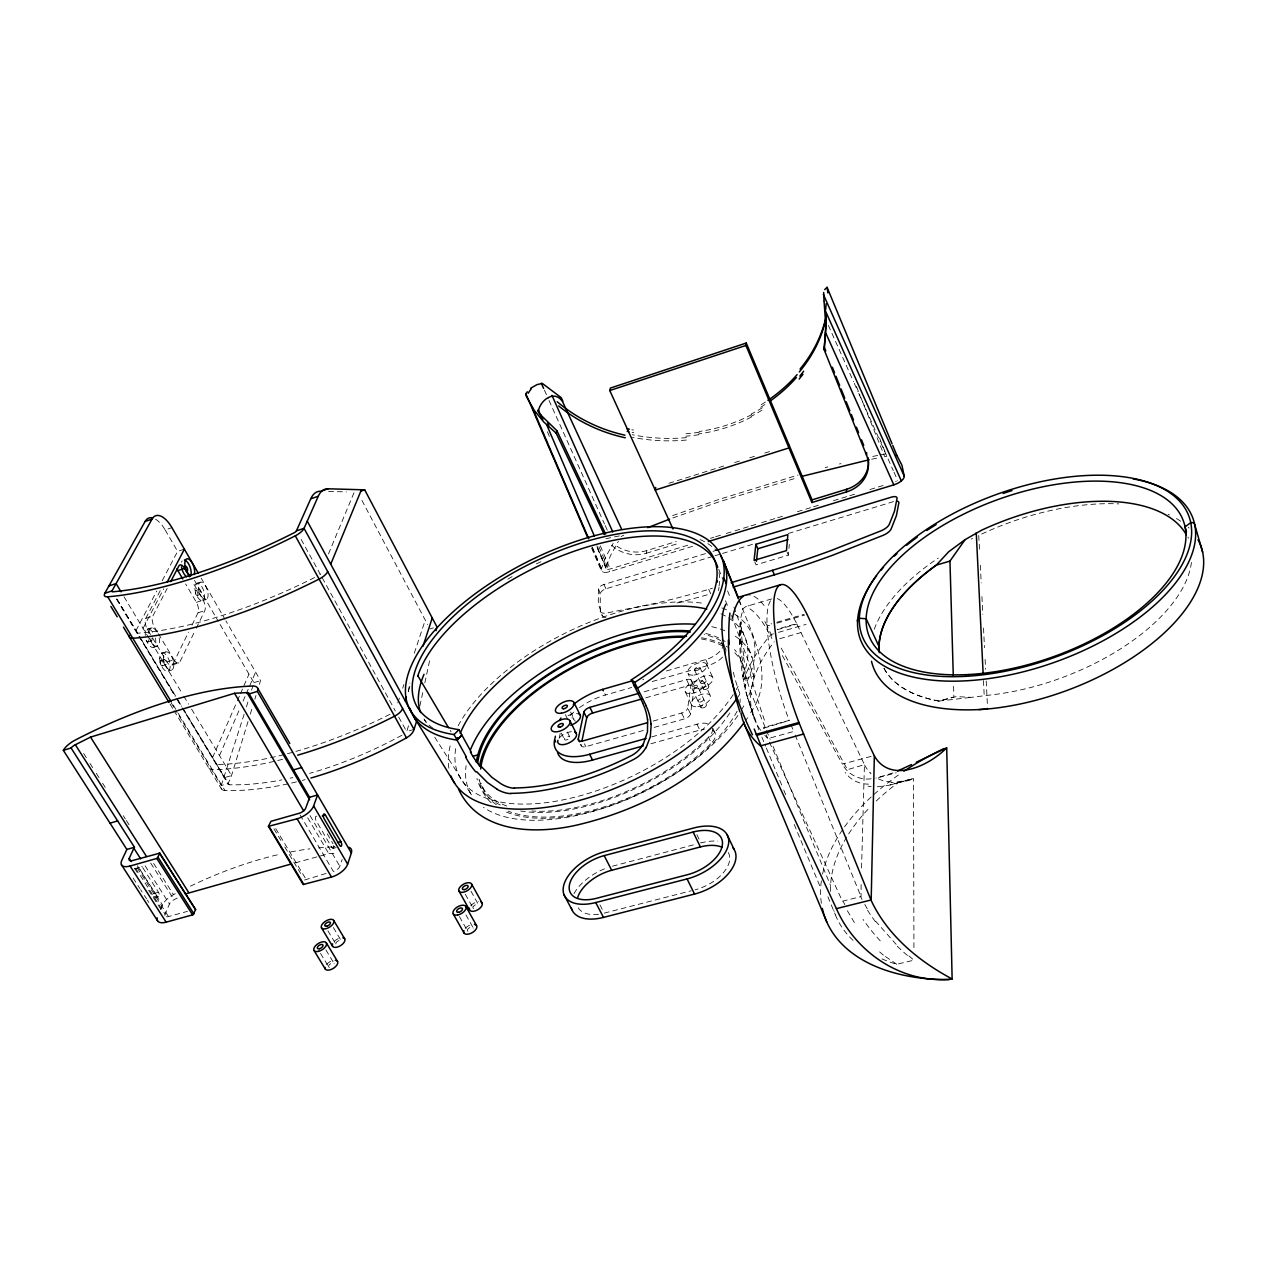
<?xml version="1.0" encoding="UTF-8"?>
<svg xmlns="http://www.w3.org/2000/svg" width="1267" height="1267" viewBox="0 0 1267 1267"><rect width="100%" height="100%" fill="white"/><g stroke="black" fill="none" stroke-linecap="round" stroke-linejoin="round"><path stroke-width="0.75" stroke-dasharray="5 3.75" d="M740.023 629.952L741.132 653.123L745.297 675.184L750.935 692.859L765.759 728.731M747.166 696.549C740.482 671.716 738.471 645.774 740.546 620.165L740.055 629.05M739.706 644.127L740.166 625.882M769.386 742.114L842.428 901.233L861.022 896.577L861.164 881.911M861.544 868.022L864.442 764.603L796.69 623.586L777.114 629.224M754.752 561.851L756.051 564.829L788.391 555.136L789.309 544.43M654.12 727.432L684.449 718.896A5.987 3.025 -25.4 0 0 690.499 713.907L694.268 687.11L687.997 673.506M690.499 713.907L687.712 708.047L691.544 681.313A5.892 2.914 -25.2 0 0 686.571 679.603L642.955 692.115M705.481 553.631L603.931 584.499A5.321 2.376 -25.7 0 0 598.452 588.854C602.458 596.947 597.929 607.036 602.189 615.556A10.817 4.941 -25.7 0 0 606.323 617.583M598.452 588.854L598.277 603.567L602.189 615.556M611.676 545.269A31.881 27.446 11.3 0 0 646.376 553.236L646.883 550.559L676.214 541.547M419.852 706.067L423.178 690.61M424.841 682.865L430.242 657.731M559.143 738.249L560.347 732.769M687.728 545.253L610.187 568.962A5.226 2.296 -25.5 0 1 606.006 567.616L610.425 555.738L617.235 543.21M692.542 546.33L609.617 571.67A10.437 4.609 -25.5 0 1 601.271 568.978L606.101 556.197L613.196 543.385M248.015 721.572L231.528 775.578L228.187 783.513L221.234 785.54L175.986 710.835M250.296 714.129L251.99 708.538M254.841 699.226L255.982 695.504M259.387 684.338L260.527 680.601L225.938 620.893M244.135 714.287L221.234 785.54M246.431 706.843L248.728 699.384M251.61 690.072L253.907 682.628L219.254 623M414.024 729.428L406.675 731.566L409.193 723.679M408.243 691.323L410.096 685.669M397.806 702.9L399.643 697.373M402.7 688.171L403.92 684.497M414.277 653.218L425.253 620.117M300.089 814.966L333.379 871.458A5.987 2.914 -30.9 0 0 339.841 866.327L342.138 859.454M742.193 612.642L741.29 615.762A88.468 24.105 70.2 0 0 740.498 620.07M304.555 880.011L326.205 873.422M328.501 553.885L354.253 492.103M164.884 915.471A5.923 2.74 -32.7 0 1 165.122 914.204L169.461 903.957A5.876 2.708 -32.6 0 1 174.022 899.697L177.253 898.065M160.497 909.722L162.493 905.05A14.681 6.778 -32.5 0 1 173.484 894.645A284.774 143.789 -34.2 0 1 179.09 891.746M219.508 755.607L239.922 708.427M243.058 701.158L245.402 695.71M246.194 693.904L255.617 672.128M212.555 757.666L236.581 702.583M237.357 700.809L239.685 695.472M240.461 693.698L248.981 674.155M160.228 590.739L145.753 618.391A8.22 3.912 71.5 0 0 147.4 629.366L166.943 661.928A8.14 3.864 72.1 0 0 173.009 663.892L179.993 661.722L195.387 630.016M196.242 628.258L204.811 610.631A7.887 3.579 71.6 0 0 203.163 600.178L192.457 581.775M173.009 663.892L188.545 632.17M191.998 625.122L198.032 612.785A7.871 3.595 71.6 0 0 196.401 602.348L185.663 583.976M157.361 632.027L154.447 627.133A8.22 3.896 71.5 0 1 152.784 616.142L167.149 588.506M143.028 628.4L163.712 588.775M135.917 630.665L156.775 591.024M162.208 580.682L177.618 551.383L184.38 549.165M750.555 712.577C776.307 677.243 752.06 635.321 739.358 600.447M768.816 649.1L774.264 641.704M745.471 720.765L747.609 717.724M971.187 539.108L972.518 538.443M978.71 535.45L979.534 549.53M892.997 772.902L875.893 778.128M672.65 515.59L718.927 499.451L798.02 475.03M672.809 517.95L718.674 501.954L797.608 477.611M913.935 947.637L913.491 778.556L887.993 785.492L875.75 786.965M890.083 784.986L913.491 778.556M155.588 519.217A26.718 12.337 70.5 0 1 165.138 529.907L171.916 527.642M196.654 583.343L200.154 582.218M195.625 590.533L198.871 589.488M197.288 595.474A2.613 1.188 71.4 0 0 197.129 591.531A2.613 1.188 71.4 0 0 195.102 591.958A2.613 1.188 71.4 0 0 197.288 595.474L200.645 594.397A2.613 1.188 71.4 0 0 200.376 590.485A2.613 1.188 71.4 0 0 198.349 590.913A2.613 1.188 71.4 0 0 200.519 594.445M145.753 618.391L152.784 616.142M196.401 602.348L203.163 600.178M202.847 600.542L206.347 599.418M198.032 612.785L204.811 610.631M147.257 629.161L150.931 628.004M147.4 629.366L154.447 627.133M148.096 641.878L151.502 640.801M668.881 483.313L727.163 464.926M734.686 462.55L742.209 460.19M749.716 457.815L757.238 455.439M764.761 453.079L772.284 450.704M153.861 647.263L157.52 646.107M161.669 653.186L165.328 652.046M160.624 660.661L164.013 659.6M166.943 661.928L173.959 659.743A8.156 3.833 72.1 0 0 179.993 661.722M162.493 665.793L165.882 664.732M171.932 665.096L178.916 662.91M168.226 671.146L171.869 670.005M646.376 553.236L679.445 543.115M710.439 538.301L713.955 537.24M715.697 536.701L722.728 534.547M726.26 533.47L731.534 531.855M735.066 530.778L749.225 526.454M750.998 525.9L758.094 523.73M761.641 522.653L775.895 518.282M777.685 517.744L784.843 515.558M797.386 511.71L811.783 507.307M813.588 506.768L820.81 504.551M833.496 500.671L848.035 496.236M849.856 495.666L857.157 493.449M869.954 489.521L884.651 485.039M253.907 682.628L260.527 680.601M429.925 628.923L433.409 627.862M771.682 598.911L747.403 606.101A88.642 23.978 70.6 0 0 741.638 611.391M713.004 551.351L716.774 550.211M600.51 593.13A5.321 2.391 -25.7 0 1 605.99 588.775L713.099 556.308M714.968 555.738L720.606 554.027M722.491 553.457L754.451 543.765M788.296 533.502L893.631 501.574M600.083 611.232A10.833 4.925 -25.7 0 0 606.529 613.038L652.378 603.947A455.265 178.188 -23.3 0 0 708.712 589.361L712.434 588.236M764.856 621.448L766.757 625.185L771.714 623.744M776.687 622.303L804.133 614.305M769.592 625.312L767.089 625.977L773.25 638.79M777.051 623.142L804.529 615.144M777.336 629.747L796.927 624.077M773.456 633.817L770.97 634.545A201.31 103.482 -21.5 0 0 742.557 684.338M778.461 632.376L806.034 624.378M666.394 670.956L705.751 659.584A17.405 8.457 -24.7 0 0 720.939 650.145A17.405 8.457 -24.7 0 0 720.78 640.643A143.234 70.746 -26.4 0 0 704.135 634.371M779.728 638.726L800.997 632.566M579.51 707.604A43.791 21.571 -26.5 0 1 605.436 695.029L631.647 687.474M652.252 681.535L708.427 665.349A17.39 8.489 -24.7 0 0 723.584 655.926A17.39 8.489 -24.7 0 0 723.409 646.392L720.78 640.643M645.727 697.848L689.28 685.384A5.892 2.93 -25.2 0 1 694.268 687.11M748.053 605.864L749.288 605.642M653.186 721.066L681.662 713.036A6.002 3.009 -25.4 0 0 687.712 708.047M134.745 868.861L142.189 866.771L158.486 892.253A2.898 1.457 75.5 0 1 159.072 896.228A2.898 1.457 75.5 0 1 156.902 895.912L153.196 896.941M580.983 744.378L581.157 744.743A5.907 2.946 -26.9 0 0 585.845 746.643L644.634 730.109M651.792 736.856L696.993 724.186A18.387 9.455 -25.3 0 1 709.789 724.439M650.874 743.761L699.796 730.109A18.356 9.487 -25.3 0 1 704.262 729.222M158.486 892.253L151.09 894.296A2.882 1.473 75.6 0 1 151.327 894.724M770.542 600.796A88.959 20.066 74 0 0 789.214 720.4L763.605 727.496L764.033 728.763M316.702 816.328A2.993 1.299 74.7 0 0 315.435 817.437A2.993 1.299 74.7 0 0 316.243 820.905L331.796 847.433L334.931 846.578M763.827 728.145L789.246 720.48M154.97 897.78L158.692 896.751M331.796 847.433A2.962 1.283 75.1 0 0 333.443 848.336L337.323 847.275M295.227 862.875L328.771 853.61L337.576 853.61M884.081 668.39A164.995 84.05 -19.8 0 0 938.926 701.063L956.189 696.628L971.441 697.341L990.256 695.013A165.629 83.638 -20.6 0 0 1191.582 560.853M883.938 668.137A164.995 84.065 -19.7 0 0 938.926 701.079L953.908 696.977L953.497 683.198M166.405 916.77A5.923 2.74 -32.7 0 0 168.495 916.548L187.421 911.385M782.357 655.609L842.428 764.096L874.167 755.56M878.569 777.574L896.212 772.791M612.404 866.216L695.25 844.392M825.165 467.602L827.889 466.889M604.232 913.127L691.307 890.749M839.419 464.007L840.987 463.627M882.022 958.929A188.435 112.161 -20.3 0 0 896.783 964.282L913.966 960.164L907.505 954.78M910.561 779.538L896.403 782.135M938.926 701.079L971.441 697.341M872.741 456.453L877.999 455.376M871.664 459.24L879.472 457.64M880.628 454.853L885.886 453.808A16.17 7.143 -21.9 0 1 886.805 453.649M871.158 778.793C859.675 780.424 847.686 774.549 842.428 764.096M328.612 491.438L346.366 491.897M891.604 782.119L886.837 781.565A70.081 47.972 -69.3 0 1 879.14 779.205L876.685 777.954A59.343 40.623 -67.7 0 1 876.099 777.59M871.158 786.68L867.974 786.11M633.753 432.68L632.106 432.364M633.516 430.067L631.837 429.735M896.783 964.282L883.717 955.397M883.416 955.16L876.812 949.474M871.062 773.82L870.112 772.854M790.893 724.518L793.728 731.487L767.818 738.613L764.777 735.177M896.165 944.374L875.766 921.378M854.386 922.582L846.404 909.136M133.114 878.047L139.861 888.547M140.621 889.703L142.11 892.031M144.359 895.5L146.592 898.968M147.336 900.124L148.825 902.437M135.569 868.164L165.122 914.204M134.571 868.323L138.61 874.61M148.619 890.21L160.529 908.74M156.902 895.912L140.558 870.397A2.914 1.489 75.1 0 1 140.051 866.248M137.343 865.789L162.493 905.05M137.137 867.626L168.495 916.548M150.678 863.049L174.022 899.697M145.103 865.836L169.461 903.957M83.67 753.453L87.898 760.121M90.005 763.431L94.217 770.051M96.324 773.345L100.505 779.918M102.595 783.196L106.761 789.753M123.279 815.71L125.322 818.941M126.352 820.541L130.438 826.971M153.64 863.461L173.484 894.645M450.213 730.41L451.1 731.819M173.262 705.086L176.24 710.011M178.219 713.289L224.972 790.529A253.875 124.15 -31 0 0 296.43 781.882M171.188 702.884L175.036 709.235M170.079 704.104L173.025 708.997M174.022 710.613L221.567 789.088M320.519 953.433L328.691 966.911M116.992 599.196L140.764 638.267M141.112 639.17L176.002 696.676M177.982 699.97L182.084 707.097M182.923 708.158L229.137 784.764A246.241 120.381 -31 0 0 281.907 779.902M116.881 599.085L174.862 695.187M176.778 698.355L181.545 706.273M184.396 711.009L224.592 777.605L231.528 775.578L191.412 708.871M116.437 599.053L136.915 632.977M138.942 636.351L175.179 696.407M177.174 699.717L181.102 706.226M182.084 707.857L228.282 784.4M325.936 949.965L334.076 963.458M327.868 930.754L335.977 944.248M124.023 596.773L181.894 693.033M183.794 696.216L188.561 704.135M275.683 828.523L305.854 878.981M158.343 633.658L173.959 659.743M333.332 927.523L340.348 939.259M273.925 828.824L280.846 840.385M284.79 846.989L300.612 873.406M867.246 908.756L864.696 904.258M424.002 718.943L425.95 722.269M434.739 737.188L471.878 795.518A156.475 77.303 -26.4 0 1 466.113 765.664M310.035 815.552L339.841 866.327M307.723 817.785L328.771 853.61M327.234 833.844L333.047 843.79M165.138 529.907L177.618 551.383M194.469 580.381L218.257 621.289M201.2 578.195L224.94 619.183M459.43 916.595L467.491 930.928M465.923 914.869L473.066 927.602M465.322 894.217L473.066 908.122M470.96 891.144L478.625 904.955M301.166 539.473L395.225 710.708A2.787 1.251 -28.7 0 1 395.051 711.072M398.741 717.138L406.675 731.566M481.539 785.698L484.58 791.352M781.216 648.086L847.465 769.687L864.458 764.635M714.936 732.706L712.751 728.145M361.919 500.417L427.597 624.52M599.924 904.891L602.522 909.833M561.265 733.086L564.528 739.485M567.331 732.025L569.77 736.824A2.946 1.457 -27.1 0 1 566.397 739.96A2.946 1.457 -27.1 0 1 565.272 737.711A2.946 1.457 -27.1 0 1 569.77 736.824M570.546 712.022L575.17 721.208M584.404 743.777L585.845 746.643M565.335 714.651L567.759 719.418M580.555 744.458L581.284 745.899M864.632 765.015L864.648 765.046A52.66 36.189 -66.3 0 0 870.176 772.759M604.739 693.619L605.436 695.029M696.866 834.636L700.904 842.903A40.908 22.949 -26.3 0 1 717.803 841.145M603.931 584.499L605.99 588.775M681.662 713.036L684.449 718.896M696.993 724.186L699.796 730.109M712.672 728.652A18.387 9.455 -25.3 0 1 708.491 737.204L711.31 743.175A143.028 71 -26.4 0 1 508.146 811.118M685.32 691.83L691.544 704.99M691.339 680.221L694.063 686.017M692.02 688.44L700.968 707.477M686.571 679.603L689.28 685.384M694.617 670.148L703.454 689.042M697.452 685.843A3.009 1.489 -25.1 0 1 693.793 688.9A3.009 1.489 -25.1 0 1 692.859 686.492A3.009 1.489 -25.1 0 1 697.452 685.843L706.305 704.769M699.907 667.471L708.728 686.366M704.072 682.327L710.233 695.504M705.751 659.584L708.427 665.349M706.527 664.114L712.608 677.196M725.738 649.1L723.093 643.335M708.712 589.361L710.739 593.811M544.398 390.125L548.263 398.757M549.039 400.467L604.502 524.015M605.23 525.631L607.416 530.493M828.38 325.397L853.53 381.652M854.275 383.331L858.028 391.725M858.773 393.388L875.83 431.54M876.558 433.171L880.217 441.375M880.945 443.007L893.283 470.611M894.011 472.211L897.606 480.272M787.092 552.127L788.391 555.136M597.818 548.532L606.006 567.616M547.423 431.809L549.672 437.083M597.105 547.645L606.085 568.598M592.37 547.233L603.06 572.114M592.18 547.882L601.271 568.978M591.515 547.898L601.413 570.91M600.305 545.855L610.187 568.962M598.943 546.742L609.617 571.67M596.884 545.808L606.909 569.184M718.706 569.247L723.235 580.064M794.203 824.437L820.699 888.056M725.484 600.716L727.923 606.624M766.487 730.505L770.146 739.358M773.076 746.421L830.582 885.554M758.822 729.792L746.12 692.764L754.293 718.832L747.704 698.45M761.847 737.093L765.616 746.215M766.377 748.053L782.99 788.217M783.75 790.054L786.015 795.518M827.905 896.783L835.365 914.806M767.517 737.932L766.297 734.892M795.217 735.145L860.784 896.022M879.52 438.002L882.355 445.05M883.051 446.808L885.886 453.808M856.397 386.483L859.992 395.383M860.705 397.157L884.683 456.611A10.785 4.767 -21.9 0 1 888.278 456.31M727.575 590.881L730.457 598.087M731.502 615.461L753.897 676.277L743.032 679.365A145.024 71.617 -26.4 0 0 734.527 649.543M739.104 600.606L740.53 604.232M733.91 607.067L752.044 657.446M1187.987 537.018L1188.351 538.285M744.505 662.34L743.064 655.039M741.702 646.788L740.862 640.009M980.341 565.225L981.228 582.899M981.925 596.63L982.812 614.289M983.509 628.02L984.507 647.643M985.108 659.426L985.599 669.229M986.201 681.013L987.484 706.527M983.477 680.585L984.206 695.599M646.883 550.559A31.818 27.415 11.3 0 1 614.558 544.572M896.371 481.127A5.48 2.471 -21.8 0 1 895.642 481.508M686.334 440.045A158.913 132.528 1.4 0 1 632.486 437.337M698.877 434.724A158.803 132.275 3.8 0 1 685.78 436.196M751.394 417.033A159.832 146.734 12.1 0 1 698.687 433.947M761.99 410.207A158.882 132.607 -1.6 0 1 750.967 416.447M764.904 404.585A159.056 126.399 -5.6 0 1 759.757 407.816M617.567 542.704A10.31 4.482 -25.2 0 1 618.439 541.563M686.603 437.606A158.692 132.782 1.4 0 1 632.217 434.724M699.241 432.269A158.518 132.243 3.8 0 1 686.049 433.742M751.727 414.594A159.515 146.544 12.1 0 1 699.067 431.509M762.401 407.721A158.597 132.576 -1.5 0 1 751.299 414.008M765.395 402.051A158.818 126.637 -5.4 0 1 760.2 405.329M621.099 536.559A15.457 6.715 -25.2 0 1 623.776 535.181M707.176 594.841A454.821 178.758 -23.3 0 1 675.343 603.377M729.808 712.941A145.024 71.617 -26.4 0 1 520.737 811.023M500.307 804.973A145.024 71.617 -26.4 0 1 476.946 778.366M705.719 633.468A145.024 71.617 -26.4 0 1 725.247 641.561M735.224 636.208A156.475 77.303 -26.4 0 1 747.783 697.927M743.777 705.925A156.475 77.303 -26.4 0 1 741.876 709.235M737.885 715.459A156.475 77.303 -26.4 0 1 611.66 805.289A156.475 77.303 -26.4 0 1 483.535 807.364M711.737 626.674A156.475 77.303 -26.4 0 1 727.385 631.853M734.828 614.289A166.436 81.009 -26.4 0 1 744.188 686.872M739.69 694.364A166.436 81.009 -26.4 0 1 737.647 697.436M448.898 768.214A166.436 81.009 -26.4 0 1 450.814 743.491M458.131 725.833A166.436 81.009 -26.4 0 1 704.357 603.488M721.857 607.922A166.436 81.009 -26.4 0 1 726.498 609.807M720.955 613.782A158.977 77.366 -26.4 0 1 741.338 679.92M738.138 686.334A158.977 77.366 -26.4 0 1 736.27 689.644M733.181 694.649A158.977 77.366 -26.4 0 1 559.523 800.554A158.977 77.366 -26.4 0 1 456.12 746.437M719.038 572.652A165.819 75.735 -26.4 0 1 719.102 585.956M719.038 587.239A165.819 75.735 -26.4 0 1 718.389 590.628M643.763 679.144A165.819 75.735 -26.4 0 1 642.702 679.872M436.482 730.521A165.834 73.518 -29.4 0 1 435.864 730.156M432.981 728.256A165.834 73.518 -29.4 0 1 424.366 719.593M408.465 691.798A173.373 79.219 -26.4 0 1 409.922 683.135M507.814 579.146A173.373 79.219 -26.4 0 1 514.117 575.487M536.384 563.863A173.373 79.219 -26.4 0 1 541.183 561.598M605.927 538.792A173.373 79.219 -26.4 0 1 622.43 535.387M700.113 539.552A173.373 79.219 -26.4 0 1 716.219 550.416M734.765 652.806A144.802 71.871 -26.4 0 1 744.426 692.637M737.125 711.183A144.802 71.871 -26.4 0 1 628.828 798.796A144.802 71.871 -26.4 0 1 503.157 810.611M491.232 802.771A144.802 71.871 -26.4 0 1 479.195 779.823M701.585 637.76A144.802 71.871 -26.4 0 1 727.543 647.089M708.491 737.204A143.234 70.746 -26.4 0 1 531.871 810.975M506.752 806.002A143.234 70.746 -26.4 0 1 479.069 779.601M496.316 804.688A143.028 71 -26.4 0 1 481.587 783.402M701.38 638.932A143.028 71 -26.4 0 1 723.409 646.392M712.592 730.378A18.356 9.487 -25.3 0 1 711.31 743.175M570.166 715.538A43.791 21.571 -26.5 0 1 575.06 711.025M559.444 737.79A10.31 5.084 -27.1 0 1 573.333 731.74M568.028 715.76A10.184 4.957 -26.9 0 1 576.517 713.337M571.75 717.977A2.914 1.41 -26.9 0 1 573.333 719.783M874.246 629.303A174.545 88.959 -19.7 0 1 938.261 558.098M981.656 534.072A174.577 88.706 -20.5 0 1 1118.761 503.886M1168.19 514.323A174.577 88.706 -20.5 0 1 1169.425 514.893M1176.425 518.536A174.577 88.706 -20.5 0 1 1181.715 521.941M1188.256 527.262A174.577 88.706 -20.5 0 1 1189.095 528.086M573.999 893.615A40.449 22.347 -27.9 0 1 605.705 868.37M728.272 852.548A34.257 19.227 -26.3 0 1 695.092 889.782M598.61 914.236A33.876 18.72 -27.9 0 1 577.245 905.066M224.972 790.529A10.944 5.575 -34 0 1 221.234 785.54M305.109 779.648A253.875 124.15 -31 0 1 302.211 780.424M401.924 735.24A246.241 120.381 -31 0 1 309.56 773.345M292.82 777.605A246.241 120.381 -31 0 1 290.064 778.223M229.137 784.764A2.74 1.394 -34 0 1 228.187 783.513M282.557 759.313A255.015 104.607 -28.3 0 1 212.381 769.718A10.96 4.704 -30.7 0 1 209.118 765.553M320.123 573.983A2.882 1.124 -28.3 0 1 319.933 574.315M314.596 577.562A255.269 90.448 -27.9 0 1 137.691 633.199A2.835 1.061 -29.9 0 1 136.947 632.265M389.935 714.287A247.35 101.423 -28.3 0 1 216.926 764.524A2.74 1.172 -30.7 0 1 216.103 763.494M181.529 562.247A9.202 4.181 71 0 1 182.147 560.869M155.303 638.061A9.645 4.609 71.7 0 1 153.402 647.421A9.645 4.609 71.7 0 1 146.354 640.247M145.277 635.543A9.645 4.609 71.7 0 1 147.732 629.002A9.645 4.609 71.7 0 1 153.624 633.738M159.167 637.839A9.645 4.609 71.7 0 1 156.601 646.328A9.645 4.609 71.7 0 1 149.728 638.156M148.888 633.468A9.645 4.609 71.7 0 1 151.438 627.83A9.645 4.609 71.7 0 1 156.87 631.869M148.635 639.787A2.756 1.315 71.7 0 1 147.843 641.941A2.756 1.315 71.7 0 1 145.958 639.867M151.913 638.172A2.756 1.315 71.7 0 1 151.232 640.864A2.756 1.315 71.7 0 1 149.189 638.267M190.383 886.171A284.774 143.789 -34.2 0 1 279.833 854.243M290.602 851.962A284.774 143.789 -34.2 0 1 309.908 848.842M318.476 847.876A284.774 143.789 -34.2 0 1 331.811 846.974M333.728 845.596A2.962 1.283 75.1 0 1 333.443 848.336M141.777 866.232A2.914 1.489 75.1 0 1 142.189 866.771M470.738 905.778A7.19 3.817 -29.8 0 1 478.293 901.676M473.573 908.518A3.199 1.695 -29.8 0 1 474.159 905.588A3.199 1.695 -29.8 0 1 478.308 904.59M334.235 941.429A7.111 3.643 -31.7 0 1 340.538 937.865M335.834 943.931A3.167 1.615 -31.7 0 1 337.323 941.476A3.167 1.615 -31.7 0 1 340.522 940.415M326.633 964.361A7.206 3.722 -32.1 0 1 334.171 960.259M329.468 967.354A3.199 1.663 -32.1 0 1 329.974 964.155A3.199 1.663 -32.1 0 1 334.187 963.664M465.448 928.157A7.301 3.912 -30.1 0 1 471.894 924.482M467.871 931.277A3.247 1.742 -30.1 0 1 469.344 927.792A3.247 1.742 -30.1 0 1 473.209 928.093M821.396 903.323A199.362 118.702 -20.3 0 1 821.57 879.456M822.552 874.103A199.362 118.702 -20.3 0 1 900.964 773.234M853.071 940.383A188.435 112.161 -20.3 0 1 833.797 910.482M830.55 891.414A188.435 112.161 -20.3 0 1 869.7 807.507M876.194 801.045A188.435 112.161 -20.3 0 1 898.034 782.658M844.788 904.622A69.099 20.161 55 0 1 843.379 901.74M760.723 730.315A189.844 97.575 -21.5 0 1 768.816 649.084M880.264 940.874A76.653 30.946 52.6 0 1 863.065 919.414M868.513 784.13A62.194 41.209 -61.3 0 1 845.137 772.458M910.577 779.902A97.622 67.484 -72.1 0 1 891.556 782.404M861.988 899.475A57.87 27.145 49.4 0 1 860.689 896.498M875.354 921.584A67.452 30.376 50 0 1 866.691 908.772M907.441 955.461A114.901 48.035 50.1 0 1 895.943 944.976M777.257 598.578A88.959 20.066 74 0 1 796.674 623.538M740.071 702.536A201.31 103.482 -21.5 0 1 740.181 698.972M739.865 693.762A249.472 207.139 -2.2 0 1 732.944 670.433M749.969 608.936A88.326 23.63 73.7 0 1 771.92 638.568M764.46 720.179A88.373 11.704 73 0 1 748.623 667.693M743.872 655.958A88.738 21.016 72.1 0 1 742.494 647.849M742.209 641.862A88.532 22.933 71.1 0 1 741.417 621.812M745.503 595.332A99.412 30.186 79.4 0 1 764.809 606.434M691.576 693.477A10.532 5.226 -25.1 0 0 704.309 682.77A10.532 5.226 -25.1 0 0 688.234 685.035A10.532 5.226 -25.1 0 0 691.576 693.477M697.8 706.669A10.5 5.274 -25.1 0 0 710.47 695.979A10.5 5.274 -25.1 0 0 694.427 698.165A10.5 5.274 -25.1 0 0 697.8 706.669M699.986 702.092A2.993 1.505 -25.1 0 0 703.628 699.036A2.993 1.505 -25.1 0 0 699.036 699.653A2.993 1.505 -25.1 0 0 699.986 702.092M694.189 675.058A10.405 5.116 -24.9 0 0 706.764 664.557A10.405 5.116 -24.9 0 0 690.879 666.854A10.405 5.116 -24.9 0 0 694.189 675.058M696.375 670.591A2.977 1.457 -24.9 0 0 699.986 667.598A2.977 1.457 -24.9 0 0 695.44 668.247A2.977 1.457 -24.9 0 0 696.375 670.591M700.318 688.171A10.374 5.147 -24.9 0 0 712.846 677.655A10.374 5.147 -24.9 0 0 696.977 679.888A10.374 5.147 -24.9 0 0 700.318 688.171M702.757 707.952A2.993 1.52 -25 0 0 706.368 704.895A2.993 1.52 -25 0 0 701.791 705.513A2.993 1.52 -25 0 0 702.757 707.952M705.212 689.501A2.962 1.473 -24.9 0 0 708.791 686.508A2.962 1.473 -24.9 0 0 704.262 687.126A2.962 1.473 -24.9 0 0 705.212 689.501M702.488 683.673A2.962 1.473 -24.9 0 0 706.067 680.68A2.962 1.473 -24.9 0 0 701.554 681.313A2.962 1.473 -24.9 0 0 702.488 683.673M198.365 587.239A9.154 4.134 71.4 0 0 205.967 599.544A9.154 4.134 71.4 0 0 205.381 585.687A9.154 4.134 71.4 0 0 198.365 587.239M194.865 588.379A9.138 4.134 71.4 0 0 202.467 600.669A9.138 4.134 71.4 0 0 201.881 586.811A9.138 4.134 71.4 0 0 194.865 588.379M159.69 658.666A9.582 4.561 72.1 0 0 167.798 671.32A9.582 4.561 72.1 0 0 167.307 656.544A9.582 4.561 72.1 0 0 159.69 658.666M163.364 657.525A9.582 4.545 72.1 0 0 171.441 670.18A9.582 4.545 72.1 0 0 170.95 655.403A9.582 4.545 72.1 0 0 163.364 657.525M160.07 662.229A2.74 1.315 72.1 0 0 162.382 665.84A2.74 1.315 72.1 0 0 162.239 661.627A2.74 1.315 72.1 0 0 160.07 662.229M163.443 661.168A2.74 1.299 72.1 0 0 165.755 664.779A2.74 1.299 72.1 0 0 165.629 660.566A2.74 1.299 72.1 0 0 163.443 661.168"/><path stroke-width="1.5" d="M825.973 314.77L826.021 318.16M672.983 528.957L609.775 390.553L610.377 388.082L746.263 343.04L745.93 345.463L811.878 502.524L846.514 491.913A32.958 28.903 1.4 0 0 866.533 455.17L866.628 452.572M866.533 455.17L824.152 349.708L825.926 327.187L824.073 301.435M846.514 491.913L846.641 489.268A32.894 28.856 1.4 0 0 868.101 457.72M268.398 826.369L297.096 818.783A15.188 7.016 -30.5 0 0 313.63 805.939L317.589 794.979L309.544 797.276A6.034 2.772 -30.4 0 1 309.386 798.147L305.711 808.172A6.082 2.803 -30.5 0 1 299.107 813.303L270.995 821.301L268.414 826.306L303.193 884.524L331.511 877.049A14.966 7.301 -30.9 0 0 347.665 864.173L351.355 853.008A14.856 7.206 -30.7 0 0 348.963 847.306M811.878 502.524L812.068 499.879L746.263 343.04M824.152 349.708L826.1 321.913M789.198 445.366L788.961 447.932L655.229 490.06L655.72 487.462M756.447 561.265L757.809 548.738L755.876 544.303L787.868 534.611L786.443 550.622L754.087 560.362L755.876 544.303M823.693 292.455L824.009 300.913M581.949 740.894L586.732 717.819L583.897 712.165A5.812 2.835 -26.6 0 1 589.884 707.35L639.17 693.207M579.716 741.876L578.259 739.009L583.897 712.165M436.07 630.665L436.893 626.801L364.706 489.838L328.105 488.793L320.725 491.232A56.112 22.046 71.7 0 0 310.779 498.755L296.43 530.841A2.914 1.077 -28.2 0 1 294.245 532.71A257.755 86.821 -27.8 0 1 112.731 591.8A2.867 1.014 -29.7 0 1 112.003 590.929L104.813 593.273A11.451 4.054 -29.7 0 0 107.727 596.805L171.267 701.791M605.626 534.056L556.878 430.653L541.357 415.608M555.706 741.987L554.613 739.865L555.421 736.222M130.073 866.026L157.108 858.361L159.975 853.103L132.576 860.531A6.002 2.629 -32.3 0 1 129.25 858.313L133.874 848.241A5.971 2.613 -32.1 0 1 134.46 847.259L71.079 747.989L63.35 750.349L126.858 849.444L121.759 860.436A15.014 6.588 -32.3 0 0 130.073 866.026L166.151 922.154L193.122 914.711L195.641 909.484L159.246 852.976M604.28 534.595L556.181 433.171L556.878 430.653M310.938 778.017A253.875 124.15 -31 0 0 406.454 737.869A11.118 5.939 -31.7 0 0 414.024 729.428L416.526 721.541L307.248 521.133M405.171 700.714L406.39 696.961M423.02 646.186L432.253 617.963M621.416 528.767L562.611 401.734C554.423 389.159 540.344 400.277 538.427 410.888M159.943 853.42L195.609 909.801M330.735 564.195L361.412 489.743M328.105 488.793A56.176 21.887 71.7 0 0 318.239 496.3L304.048 528.355A11.641 4.324 -28.2 0 1 295.29 535.83A265.753 89.545 -27.8 0 1 107.727 596.805M824.674 289.605L827.082 287.324L827.858 292.915M170.728 581.601L178.805 566.064A7.95 3.627 71.1 0 1 184.665 568.392L189.527 576.77M527.262 391.756L525.773 394.053L526.296 396.349L534.278 410.397L543.781 422.006L556.181 433.171M167.307 581.886L184.38 549.165M643.272 744.267L647.469 731.835L647.675 719.387M646.091 747.768L650.288 736.919L651.222 724.17M112.003 590.929L152.008 519.137A26.75 12.258 70.6 0 1 171.916 527.642L198.238 573.08M104.813 593.273L145.135 521.434A26.718 12.337 70.5 0 1 152.658 517.965M744.394 722.285C704.626 776.069 641.878 809.74 577.625 824.88C536.258 834.541 479.069 833.781 458.432 788.945M803.658 371.199L799.857 376.093M802.977 374.256L799.176 379.055M1186.324 534.785A165.644 83.638 -20.6 0 0 981.561 530.224L965.058 539.663L949.949 561.123L936.313 565.098A164.995 84.05 -19.8 0 0 879.266 652.616M466.43 757.064L457.054 740.15L461.901 735.161L458.955 729.665A166.04 75.45 -26.4 0 1 467.84 603.63A166.04 75.45 -26.4 0 1 693.033 538.523A166.04 75.45 -26.4 0 1 631.314 679.841L642.781 703.027M471.197 751.98L461.901 735.161L457.007 740.055L454.045 734.559L458.955 729.665M946.687 747.847C929.123 765.759 890.733 784.241 874.341 755.94L871.173 900.489C887.438 935.284 918.749 961.225 952.135 978.963L946.687 747.847L916.231 762.243M530.825 388.145L537.018 384.614L542.339 383.426L561.202 397.632L562.833 401.164M965.058 539.663L948.777 551.699L936.313 565.114A164.995 84.065 -19.7 0 0 879.108 650.969M185.362 893.979L291.505 863.904M71.079 747.989A6.129 2.407 -31.4 0 1 75.339 744.743L90.543 737.109L234.538 693.287L246.986 692.59A6.208 2.566 -29.8 0 1 249.171 693.92L309.544 797.276M911.527 764.555L897.574 771.017M647.738 527.658L669.578 519.153M145.135 521.434L152.008 519.137M609.775 390.553L745.93 345.463M310.779 498.755L318.239 496.3M361.127 491.01L364.706 489.838M108.93 585.924L116.089 583.58L121.046 591.832M296.43 530.841L304.048 528.355L414.024 729.428M176.762 569.01A7.95 3.658 71 0 1 177.871 570.609L184.665 568.392M812.068 499.879L846.641 489.268M708.301 541.516L893.821 484.849A10.975 4.925 -21.8 0 0 904.242 476.202L901.914 465.147L896.957 455.613A16.17 7.143 -21.9 0 0 896.307 454.901M716.774 550.211L891.81 497.028A5.591 2.55 -21.8 0 1 897.052 498.232L894.534 511.076L889.276 524.411A11.34 5.274 -22 0 1 881.325 530.699L831.279 550.464A458.923 179.914 -22.8 0 1 772.427 570.324L731.107 582.662M249.171 693.92L257.359 691.434L351.355 853.008M757.809 548.738L787.9 539.647M733.102 587.144L774.406 574.838A458.48 180.5 -22.8 0 0 833.195 555.025L883.194 535.308A11.324 5.29 -22 0 0 891.129 529.02L896.387 515.669L898.873 502.809A5.591 2.566 -21.8 0 0 897.416 501.257M737.663 597.486L780.757 584.657M110.007 823.154L117.657 820.937M293.548 769.877L301.625 767.533M573.302 704.531A43.854 21.491 -26.5 0 1 602.649 689.375L632.645 680.712M586.732 717.819A5.812 2.851 -26.6 0 1 592.703 713.02L641.941 698.925M126.858 849.444L134.46 847.259M473.43 756.13L477.833 754.879M647.5 722.681L582.947 740.91A5.923 2.93 -26.9 0 1 578.259 739.009M322.261 815.948L325.397 815.061L340.871 841.621A2.977 1.267 75.1 0 1 341.552 845.675A2.977 1.267 75.1 0 1 339.635 845.263L324.114 818.688A2.993 1.283 74.7 0 1 323.433 814.602A2.993 1.283 74.7 0 1 325.397 815.061M802.977 476.091L869.051 459.778M554.613 739.865A44.266 21.887 -26.6 0 0 589.63 754.277L646.138 738.439M557.496 752.155A44.202 21.967 -26.7 0 0 592.56 760.057L643.351 745.867M337.45 842.571L340.871 841.621M756.13 734.337L798.939 722.507L870.983 900.013L836.41 908.629L765.316 756.367L754.213 729.032M756.494 735.383L799.366 723.536M803.626 734.036L760.517 745.883A201.31 103.482 -21.5 0 1 741.005 712.988M604.169 855.621L693.128 832.039A34.399 19.068 -26.3 0 1 722.364 844.946A34.399 19.068 -26.3 0 1 687.617 874.658L596.488 898.303A34.003 18.562 -27.8 0 1 569.406 885.079A34.003 18.562 -27.8 0 1 604.169 855.621L611.692 870.271L700.398 846.942A34.257 19.227 -26.3 0 1 721.984 847.227M595.728 902.547L687.062 878.918A41.067 22.774 -26.3 0 0 728.604 843.426A41.067 22.774 -26.3 0 0 693.635 828.016L604.897 851.598A40.607 22.172 -27.8 0 0 563.419 886.757A40.607 22.172 -27.8 0 0 595.728 902.547L603.488 917.403L694.569 894.059A40.908 22.949 -26.3 0 0 732.849 847.639M836.41 908.629C855.748 953.117 903.197 984.554 952.135 978.963M978.853 709.599L987.611 708.982A174.577 88.706 -20.5 0 0 1152.416 643.145A174.577 88.706 -20.5 0 0 1198.028 539.742M985.425 709.172L987.579 708.475M985.124 709.187L984.982 709.187A174.545 88.943 -19.8 0 1 871.522 661.311M628.812 431.683L627.181 431.318M629.351 429.212L626.864 428.658M497.218 789.293L487.478 782.563L476.598 771.651M631.314 679.841L634.656 682.422L637.428 688.155A173.373 79.219 -26.4 0 0 720.495 555.706M635.163 684.845A165.819 75.735 -26.4 0 1 634.086 685.542L637.428 688.155M634.086 685.542L637.475 688.25L646.233 705.846M481.222 766.487L491.834 777.289L501.273 783.956A24.501 15.537 40.7 0 0 514.465 788.248M121.489 864.854L157.551 920.761M129.25 858.313L131.356 861.592M454.663 783.259L414.246 717.391M75.339 744.743L146.434 856.381M133.874 848.241L140.621 858.82M156.807 858.472L192.632 914.917M158.153 857.442L193.946 913.903M90.543 737.109L188.593 892.348M448.455 727.591L417.936 675.897M314.058 950.551L325.318 969.081M110.894 606.465L117.182 616.823M123.437 627.133L169.065 702.456M326.268 942.743L337.576 961.51M321.438 927.745L332.651 946.386M269.19 826.686L303.89 884.572M333.744 920.491A7.143 3.595 -31.6 0 1 325.967 928.711A7.143 3.595 -31.6 0 1 323.069 923.184A7.143 3.595 -31.6 0 1 333.744 920.491L344.751 938.926M297.096 818.783L331.511 877.049M234.538 693.287L303.716 810.975M177.871 570.609L182.749 578.956M313.63 805.939L347.665 864.173M246.986 692.59L309.623 799.778M257.66 688.219L289.795 743.491M453.238 913.903L464.007 933.003M459.034 891.192L469.629 910.165M465.844 906.412L476.535 925.528M471.609 884.049A7.238 3.769 -29.7 0 1 463.5 892.206A7.238 3.769 -29.7 0 1 460.681 886.282A7.238 3.769 -29.7 0 1 471.609 884.049L482.141 903.054M295.29 535.83L406.454 737.869M564.179 895.136L571.971 909.801M589.63 754.277L592.56 760.057M569.849 720.685A10.342 5.036 -27 0 1 558.003 731.613A10.342 5.036 -27 0 1 554.075 723.837A10.342 5.036 -27 0 1 569.849 720.685L576.342 733.498M573.84 702.361L580.238 715.095M589.884 707.35L592.703 713.02M687.062 878.918L694.569 894.059M602.649 689.375L603.345 690.8M693.128 832.039L700.398 846.942M726.957 834.446L734.195 849.524M806.936 614.194L874.167 755.56M879.013 646.582L866.169 618.755L859.311 618.28A2.962 2.486 1.8 0 0 857.537 621.511M716.694 580.302L717.486 582.06M723.853 578.164L726.403 583.834M541.294 383.22L543.622 388.399M825.815 333.094L893.821 484.849M823.297 294.261L904.242 476.202M825.055 310.051L901.344 480.937M551.969 395.352L612.8 531.997M772.427 570.324L774.406 574.838M538.222 409.637L541.152 416.463M532.251 407.404L588.775 538.871M525.853 393.815L554.217 459.683M554.898 461.267L587.619 537.271M547.502 422.465L548.849 425.617M546.774 424.968L594.334 535.973M540.676 414.689L542.83 419.694M827.082 287.324L892.047 443.767M892.76 445.477L896.957 455.613M743.824 722.95L826.702 921.79M738.028 596.836L723.362 560.79L738.376 598.784M824.326 347.269L825.783 350.896M832.356 367.24L834.541 372.688M835.998 376.315L839.641 385.39M841.098 389.032L844.741 398.107M846.213 401.734L849.856 410.809M851.313 414.452L853.499 419.9M856.413 427.153L858.598 432.601M861.528 439.871L863.714 445.303M798.939 722.507L798.986 722.633A100.22 22.172 74 0 1 773.804 601.777A100.22 22.172 74 0 1 806.636 613.576M739.944 711.943C732.389 688.773 728.557 664.462 728.367 640.088M1186.514 531.95L1185.041 526.85L1190.758 522.653A3.167 2.645 -11.2 0 1 1194.654 524.364L1202.621 552.19M976.255 532.758L983.113 673.173M949.949 561.091L953.275 675.327M826.052 319.205L826.068 320.218M541.231 415.703A21.65 11.055 53.1 0 1 540.55 414.768M540.296 414.99A11.387 5.67 53.1 0 1 537.794 410.825M825.878 320.028A22.6 1.71 88.6 0 1 825.91 321.105M625.328 437.796A162.287 150.757 -14.7 0 1 558.668 405.931M796.389 377.55A159.056 126.399 -5.6 0 1 769.908 401.196M826.337 316.829A162.033 137.469 4.8 0 1 799.287 371.944M825.672 309.734A153.006 12.607 86.3 0 1 826.179 303.747M624.964 435.199A161.859 150.646 -15.5 0 1 557.195 401.734M797.101 374.604A158.818 126.637 -5.4 0 1 767.929 400.356M825.72 318.239A161.59 137.438 5.1 0 1 800.079 368.982M528.244 393.261A147.811 52.248 61.7 0 1 531.269 388.874M476.329 762.211A145.024 71.617 -26.4 0 1 554.138 670.465A145.024 71.617 -26.4 0 1 688.599 630.871M470.548 749.573A156.475 77.303 -26.4 0 1 695.425 624.314M736.57 698.988A166.436 81.009 -26.4 0 1 578.275 800.76A166.436 81.009 -26.4 0 1 450.989 775.99M646.075 705.957A61.228 51.377 -44.9 0 1 650.969 724.233M645.853 747.657A26.734 23.74 -31.9 0 1 634.561 758.965A168.559 80.835 -26.4 0 1 510.823 793.348M510.934 793.633A26.274 16.677 41 0 1 497.187 789.389M475.727 771.904A60.879 31.152 40.5 0 1 465.543 756.953M642.638 703.106A63.477 53.341 -44.7 0 1 647.453 719.45M643.034 744.172A24.912 22.093 -31.8 0 1 632.36 755.116A161.115 77.239 -26.4 0 1 514.339 787.963M480.367 766.709A62.78 32.293 40.4 0 1 470.342 751.885M458.923 737.98A165.834 73.518 -29.4 0 1 457.197 737.695M420.676 712.561A165.834 73.518 -29.4 0 1 424.033 674.266M417.793 675.945A165.819 75.735 -26.4 0 1 570.277 552.618A165.819 75.735 -26.4 0 1 717.74 567.283M457.023 740.102A173.373 79.219 -26.4 0 1 410.033 708.364M454.045 734.559A173.611 78.918 -26.4 0 1 463.77 602.649A173.611 78.918 -26.4 0 1 699.099 534.737A173.611 78.918 -26.4 0 1 634.656 682.422M460.174 733.419A158.977 77.366 -26.4 0 1 565.225 636.715A158.977 77.366 -26.4 0 1 706.843 609.063M479.528 766.361A144.802 71.871 -26.4 0 1 686.492 636.272M477.707 763.415A143.234 70.746 -26.4 0 1 554.962 670.892A143.234 70.746 -26.4 0 1 690.262 632.106M559.555 720.575A43.854 21.491 -26.5 0 1 560.933 718.025M480.7 769.006A143.028 71 -26.4 0 1 684.623 637.253M574.68 732.088A10.31 5.084 -27.1 0 1 569.136 742.858A10.31 5.084 -27.1 0 1 557.939 740.276M577.958 713.527A10.184 4.957 -26.9 0 1 579.668 718.864A10.184 4.957 -26.9 0 1 570.736 725.262M1133.11 478.894A176.968 88.152 -19.9 0 1 1164.737 595.363A176.968 88.152 -19.9 0 1 938.72 680.712A176.968 88.152 -19.9 0 1 876.526 575.788M881.056 570.134A176.968 88.152 -19.9 0 1 883.479 567.315M894.344 556.102A176.968 88.152 -19.9 0 1 896.941 553.663M906.649 545.301A176.968 88.152 -19.9 0 1 917.197 537.176M926.811 530.509A176.968 88.152 -19.9 0 1 936.091 524.617M1003.116 493.481A176.968 88.152 -19.9 0 1 1011.969 490.598M603.488 917.403A40.449 22.347 -27.9 0 1 571.274 907.695M577.673 897.495A33.876 18.72 -27.9 0 1 611.692 870.271M402.605 708.538A11.134 5.005 -28.7 0 1 394.528 716.203A255.015 104.607 -28.3 0 1 297.682 755.18M327.694 571.575A11.53 4.498 -28.3 0 1 319.094 579.098A263.172 93.283 -27.9 0 1 132.797 638.251A11.34 4.213 -29.9 0 1 129.44 635.369M190.604 575.947A9.217 4.165 71.1 0 1 184.792 563.213A9.217 4.165 71.1 0 1 190.81 560.917A9.217 4.165 71.1 0 1 194.263 574.537M186.566 576.754A9.202 4.181 71 0 1 181.45 566.792M184.412 559.966A9.202 4.181 71 0 1 189.812 566.365A9.202 4.181 71 0 1 190.747 575.677M185.235 569.437A2.629 1.188 71 0 1 185.711 566.206A2.629 1.188 71 0 1 187.659 569.944A2.629 1.188 71 0 1 185.663 570.245M166.151 922.154A14.792 6.858 -32.7 0 1 157.187 917.862M63.35 750.349A15.299 6.018 -31.4 0 1 75.165 740.102A298.093 129.06 -32.7 0 1 252.576 686.049A15.489 6.414 -29.8 0 1 257.359 691.434M480.89 901.93A7.19 3.817 -29.8 0 1 477.469 909.959A7.19 3.817 -29.8 0 1 469.408 908.17M342.866 937.754A7.111 3.643 -31.7 0 1 343.911 942.616A7.111 3.643 -31.7 0 1 335.882 947.368A7.111 3.643 -31.7 0 1 332.587 943.836M335.692 960.291A7.206 3.722 -32.1 0 1 333.712 968.131A7.206 3.722 -32.1 0 1 324.986 967.45M474.412 924.34A7.301 3.912 -30.1 0 1 475.964 929.329A7.301 3.912 -30.1 0 1 467.761 934.222A7.301 3.912 -30.1 0 1 463.88 930.611M949.141 979.676A199.362 118.702 -20.3 0 1 822.331 908.423M903.894 771.255A199.362 118.702 -20.3 0 1 944.073 748.544M752.455 734.781A99.491 28.001 69.8 0 1 725.975 604.121M729.19 644.539A249.472 207.139 -2.2 0 1 729.919 613.085M732.389 618.676A99.412 30.186 79.4 0 1 743.048 596.535M559.871 727.147A2.946 1.441 -27 0 0 563.277 724.027A2.946 1.441 -27 0 0 558.763 724.914A2.946 1.441 -27 0 0 559.871 727.147M561.265 713.242A10.215 4.925 -26.9 0 0 574.014 702.821A10.215 4.925 -26.9 0 0 558.921 704.927A10.215 4.925 -26.9 0 0 561.265 713.242M563.736 708.76A2.914 1.41 -26.9 0 0 567.378 705.782A2.914 1.41 -26.9 0 0 563.071 706.384A2.914 1.41 -26.9 0 0 563.736 708.76M968.289 674.551A167.371 83.337 -19.9 0 0 1184.012 522.812A167.371 83.337 -19.9 0 0 925.781 536.464A167.371 83.337 -19.9 0 0 968.289 674.551M965.818 676.325A174.007 86.504 -20 0 0 1189.665 518.441A174.007 86.504 -20 0 0 920.982 533.249A174.007 86.504 -20 0 0 965.818 676.325M464.482 889.592A3.215 1.679 -29.7 0 0 468.077 885.966A3.215 1.679 -29.7 0 0 463.231 886.963A3.215 1.679 -29.7 0 0 464.482 889.592M326.87 926.161A3.183 1.6 -31.6 0 0 330.323 922.503A3.183 1.6 -31.6 0 0 325.587 923.691A3.183 1.6 -31.6 0 0 326.87 926.161M318.492 951.359A7.254 3.69 -31.9 0 0 326.395 942.965A7.254 3.69 -31.9 0 0 315.61 945.641A7.254 3.69 -31.9 0 0 318.492 951.359M319.411 948.73A3.215 1.631 -31.9 0 0 322.942 945.008A3.215 1.631 -31.9 0 0 318.144 946.196A3.215 1.631 -31.9 0 0 319.411 948.73M457.751 914.964A7.333 3.88 -30 0 0 465.987 906.649A7.333 3.88 -30 0 0 454.916 908.867A7.333 3.88 -30 0 0 457.751 914.964M458.749 912.288A3.263 1.726 -30 0 0 462.407 908.597A3.263 1.726 -30 0 0 457.498 909.579A3.263 1.726 -30 0 0 458.749 912.288"/></g></svg>
